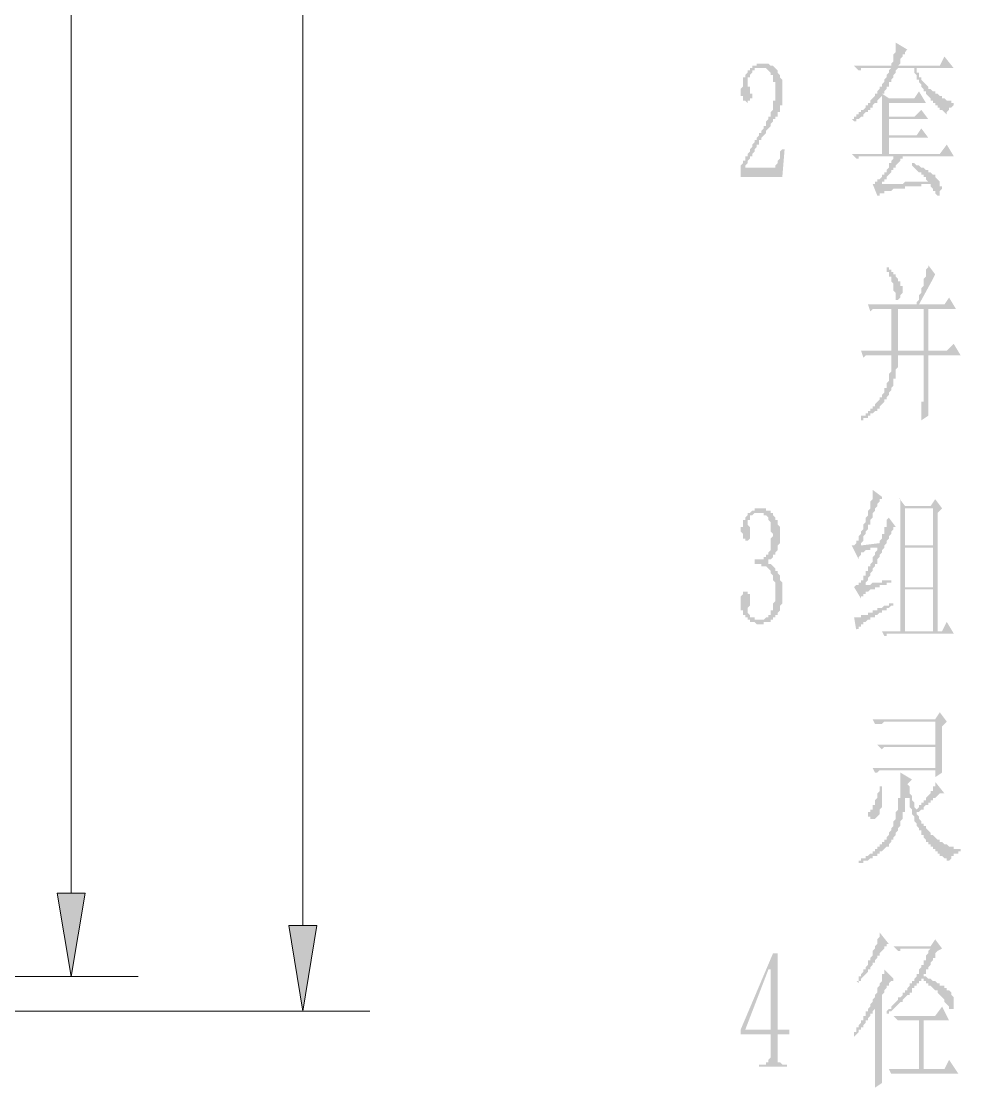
# Model space of a CAD drawing. Header units: millimetres. Extents: x 0 to 275, y 0 to 194.
# Drawn here: x 180.12 to 205.87, y 76.56 to 105.78 of the extents above; entities that cross this region are included whole.
import ezdxf

# ---------------------------------------------------------------- set-up
doc = ezdxf.new("R2010")
doc.units = ezdxf.units.MM

msp = doc.modelspace()

# ---------------------------------------------------------------- hatches: boundary and pattern name
h = msp.add_hatch(color=0)
h.dxf.hatch_style = 2
h.paths.add_polyline_path([(202.946, 104.563333), (203.073, 104.436333), (203.1365, 104.436333), (203.1365, 104.499833), (203.2, 104.499833), (203.2635, 104.499833), (203.327, 104.499833), (203.962, 104.499833), (203.8985, 104.436333), (203.8985, 104.372833), (203.835, 104.309333), (203.835, 104.245833), (203.7715, 104.182333), (203.7715, 104.118833), (203.708, 104.055333), (203.708, 103.991833), (203.6445, 103.991833), (203.6445, 103.928333), (203.581, 103.864833), (203.581, 103.801333), (203.5175, 103.801333), (203.5175, 103.737833), (203.454, 103.674333), (203.3905, 103.610833), (203.3905, 103.547333), (203.327, 103.547333), (203.327, 103.483833), (203.2635, 103.483833), (203.2635, 103.420333), (203.2, 103.356833), (203.1365, 103.356833), (203.1365, 103.293333), (203.073, 103.293333), (203.073, 103.229833), (203.0095, 103.229833), (203.0095, 103.166333), (202.946, 103.166333), (202.946, 103.102833), (202.8825, 103.102833), (202.946, 103.039333), (203.0095, 103.039333), (203.0095, 103.102833), (203.073, 103.102833), (203.1365, 103.166333), (203.2, 103.166333), (203.2, 103.229833), (203.2635, 103.293333), (203.327, 103.293333), (203.327, 103.356833), (203.3905, 103.356833), (203.3905, 103.420333), (203.454, 103.420333), (203.454, 103.483833), (203.5175, 103.547333), (203.581, 103.547333), (203.581, 103.610833), (203.6445, 103.674333), (203.708, 103.737833), (203.708, 102.150333), (202.8825, 102.150333), (203.0095, 102.023333), (203.073, 102.023333), (203.073, 102.086833), (203.1365, 102.086833), (203.2, 102.086833), (203.2635, 102.086833), (204.0255, 102.086833), (204.0255, 102.023333), (203.962, 101.959833), (203.962, 101.896333), (203.8985, 101.896333), (203.8985, 101.832833), (203.8985, 101.769333), (203.835, 101.705833), (203.835, 101.642333), (203.7715, 101.642333), (203.7715, 101.578833), (203.708, 101.578833), (203.708, 101.515333), (203.6445, 101.451833), (203.581, 101.451833), (203.581, 101.388333), (203.5175, 101.388333), (203.5175, 101.324833), (203.454, 101.324833), (203.581, 101.007333), (203.6445, 101.007333), (203.6445, 101.070833), (203.708, 101.070833), (203.7715, 101.070833), (203.7715, 101.134333), (203.835, 101.134333), (203.8985, 101.134333), (203.962, 101.134333), (204.0255, 101.197833), (204.089, 101.197833), (204.1525, 101.197833), (204.216, 101.197833), (204.2795, 101.197833), (204.343, 101.197833), (204.343, 101.261333), (204.4065, 101.261333), (204.47, 101.261333), (204.5335, 101.261333), (204.597, 101.261333), (204.6605, 101.261333), (204.724, 101.261333), (204.7875, 101.261333), (204.7875, 101.324833), (204.851, 101.324833), (204.9145, 101.324833), (204.978, 101.324833), (205.0415, 101.324833), (205.0415, 101.261333), (205.105, 101.197833), (205.105, 101.134333), (205.1685, 101.134333), (205.1685, 101.070833), (205.232, 101.007333), (205.2955, 101.007333), (205.2955, 101.070833), (205.2955, 101.134333), (205.359, 101.197833), (205.359, 101.261333), (205.2955, 101.261333), (205.2955, 101.324833), (205.2955, 101.388333), (205.232, 101.451833), (205.1685, 101.515333), (205.1685, 101.578833), (205.105, 101.578833), (205.0415, 101.642333), (204.978, 101.642333), (204.978, 101.705833), (204.9145, 101.705833), (204.851, 101.769333), (204.7875, 101.769333), (204.724, 101.832833), (204.6605, 101.832833), (204.597, 101.896333), (204.5335, 101.896333), (204.5335, 101.832833), (204.597, 101.769333), (204.6605, 101.705833), (204.724, 101.642333), (204.7875, 101.642333), (204.7875, 101.578833), (204.851, 101.578833), (204.851, 101.515333), (204.9145, 101.515333), (204.9145, 101.451833), (204.978, 101.388333), (204.9145, 101.388333), (204.851, 101.388333), (204.7875, 101.388333), (204.724, 101.388333), (204.6605, 101.388333), (204.597, 101.388333), (204.5335, 101.388333), (204.47, 101.388333), (204.4065, 101.388333), (204.343, 101.388333), (204.2795, 101.324833), (204.216, 101.324833), (204.1525, 101.324833), (204.089, 101.324833), (204.0255, 101.324833), (203.962, 101.324833), (203.8985, 101.324833), (203.835, 101.324833), (203.7715, 101.324833), (203.708, 101.324833), (203.708, 101.388333), (203.7715, 101.388333), (203.7715, 101.451833), (203.835, 101.451833), (203.835, 101.515333), (203.8985, 101.578833), (203.962, 101.642333), (203.962, 101.705833), (204.0255, 101.705833), (204.0255, 101.769333), (204.089, 101.769333), (204.089, 101.832833), (204.1525, 101.896333), (204.216, 101.959833), (204.216, 102.023333), (204.2795, 102.023333), (204.2795, 102.086833), (204.343, 102.086833), (205.6765, 102.086833), (205.486, 102.404333), (205.2955, 102.150333), (203.8985, 102.150333), (203.8985, 102.594833), (204.978, 102.594833), (204.7875, 102.848833), (204.6605, 102.658333), (203.8985, 102.658333), (203.8985, 103.102833), (204.978, 103.102833), (204.7875, 103.356833), (204.597, 103.166333), (203.8985, 103.166333), (203.8985, 103.547333), (204.9145, 103.547333), (204.724, 103.864833), (204.597, 103.674333), (203.8985, 103.674333), (203.708, 103.801333), (203.7715, 103.801333), (203.7715, 103.864833), (203.835, 103.928333), (203.835, 103.991833), (203.8985, 103.991833), (203.8985, 104.055333), (203.8985, 104.118833), (203.962, 104.118833), (203.962, 104.182333), (204.0255, 104.245833), (204.0255, 104.309333), (204.089, 104.372833), (204.089, 104.436333), (204.1525, 104.499833), (204.597, 104.499833), (204.597, 104.436333), (204.597, 104.372833), (204.6605, 104.309333), (204.6605, 104.245833), (204.6605, 104.182333), (204.724, 104.182333), (204.724, 104.118833), (204.7875, 104.055333), (204.7875, 103.991833), (204.851, 103.928333), (204.851, 103.864833), (204.9145, 103.864833), (204.9145, 103.801333), (204.978, 103.737833), (205.0415, 103.674333), (205.0415, 103.610833), (205.105, 103.610833), (205.105, 103.547333), (205.1685, 103.547333), (205.1685, 103.483833), (205.232, 103.483833), (205.232, 103.420333), (205.2955, 103.420333), (205.2955, 103.356833), (205.359, 103.356833), (205.4225, 103.293333), (205.486, 103.229833), (205.486, 103.293333), (205.5495, 103.356833), (205.5495, 103.420333), (205.613, 103.420333), (205.6765, 103.483833), (205.6765, 103.547333), (205.613, 103.547333), (205.613, 103.610833), (205.5495, 103.610833), (205.486, 103.610833), (205.4225, 103.674333), (205.359, 103.674333), (205.359, 103.737833), (205.2955, 103.737833), (205.232, 103.801333), (205.1685, 103.801333), (205.1685, 103.864833), (205.105, 103.864833), (205.0415, 103.928333), (204.978, 103.928333), (204.978, 103.991833), (204.9145, 104.055333), (204.851, 104.118833), (204.7875, 104.182333), (204.7875, 104.245833), (204.724, 104.245833), (204.724, 104.309333), (204.724, 104.372833), (204.6605, 104.372833), (204.6605, 104.436333), (204.6605, 104.499833), (205.6765, 104.499833), (205.4225, 104.817333), (205.2955, 104.563333), (204.1525, 104.563333), (204.216, 104.626833), (204.216, 104.690333), (204.216, 104.753833), (204.2795, 104.817333), (204.2795, 104.880833), (204.343, 104.880833), (204.343, 104.944333), (204.4065, 105.007833), (204.089, 105.198333), (204.089, 105.134833), (204.089, 105.071333), (204.089, 105.007833), (204.089, 104.944333), (204.0255, 104.880833), (204.0255, 104.817333), (204.0255, 104.753833), (204.0255, 104.690333), (203.962, 104.626833), (203.962, 104.563333)])
h = msp.add_hatch(color=0)
h.dxf.hatch_style = 2
h.paths.add_polyline_path([(200.787, 103.864833), (200.787, 103.928333), (200.787, 103.991833), (200.787, 104.055333), (200.787, 104.118833), (200.7235, 104.118833), (200.7235, 104.182333), (200.7235, 104.245833), (200.7235, 104.309333), (200.66, 104.309333), (200.66, 104.372833), (200.5965, 104.436333), (200.533, 104.499833), (200.4695, 104.499833), (200.406, 104.499833), (200.3425, 104.499833), (200.279, 104.499833), (200.2155, 104.499833), (200.2155, 104.436333), (200.152, 104.436333), (200.152, 104.372833), (200.0885, 104.309333), (200.0885, 104.245833), (200.025, 104.245833), (200.025, 104.182333), (200.025, 104.118833), (200.025, 104.055333), (200.025, 103.991833), (200.0885, 103.991833), (200.0885, 103.928333), (200.0885, 103.864833), (200.0885, 103.801333), (200.152, 103.801333), (200.152, 103.737833), (200.152, 103.674333), (200.0885, 103.674333), (200.0885, 103.610833), (200.025, 103.610833), (200.025, 103.547333), (199.9615, 103.610833), (199.898, 103.610833), (199.898, 103.674333), (199.898, 103.737833), (199.8345, 103.737833), (199.8345, 103.801333), (199.8345, 103.864833), (199.8345, 103.928333), (199.898, 103.991833), (199.898, 104.055333), (199.898, 104.118833), (199.898, 104.182333), (199.898, 104.245833), (199.9615, 104.245833), (199.9615, 104.309333), (200.025, 104.372833), (200.025, 104.436333), (200.0885, 104.436333), (200.0885, 104.499833), (200.152, 104.499833), (200.152, 104.563333), (200.2155, 104.563333), (200.279, 104.563333), (200.279, 104.626833), (200.3425, 104.626833), (200.406, 104.626833), (200.4695, 104.626833), (200.533, 104.626833), (200.5965, 104.626833), (200.66, 104.563333), (200.7235, 104.563333), (200.787, 104.499833), (200.8505, 104.436333), (200.8505, 104.372833), (200.914, 104.309333), (200.914, 104.245833), (200.9775, 104.182333), (200.9775, 104.118833), (200.9775, 104.055333), (200.9775, 103.991833), (200.9775, 103.928333), (200.9775, 103.864833), (200.9775, 103.801333), (200.9775, 103.737833), (200.9775, 103.674333), (200.9775, 103.610833), (200.9775, 103.547333), (200.9775, 103.483833), (200.914, 103.483833), (200.914, 103.420333), (200.914, 103.356833), (200.914, 103.293333), (200.8505, 103.293333), (200.8505, 103.229833), (200.8505, 103.166333), (200.787, 103.166333), (200.787, 103.102833), (200.7235, 103.102833), (200.7235, 103.039333), (200.66, 102.975833), (200.66, 102.912333), (200.5965, 102.848833), (200.533, 102.785333), (200.533, 102.721833), (200.4695, 102.658333), (200.406, 102.594833), (200.406, 102.531333), (200.3425, 102.531333), (200.3425, 102.467833), (200.3425, 102.404333), (200.279, 102.404333), (200.279, 102.340833), (200.2155, 102.277333), (200.2155, 102.213833), (200.152, 102.150333), (200.152, 102.086833), (200.0885, 102.086833), (200.0885, 102.023333), (200.025, 101.959833), (200.025, 101.896333), (199.9615, 101.832833), (199.9615, 101.769333), (200.66, 101.769333), (200.7235, 101.769333), (200.787, 101.769333), (200.787, 101.832833), (200.8505, 101.896333), (200.8505, 101.959833), (200.914, 102.023333), (200.914, 102.086833), (200.914, 102.150333), (200.914, 102.213833), (200.9775, 102.277333), (201.041, 102.277333), (200.9775, 101.515333), (199.8345, 101.515333), (199.8345, 101.769333), (199.8345, 101.832833), (199.898, 101.896333), (199.898, 101.959833), (199.9615, 101.959833), (199.9615, 102.023333), (199.9615, 102.086833), (200.025, 102.086833), (200.025, 102.150333), (200.0885, 102.213833), (200.0885, 102.277333), (200.152, 102.340833), (200.152, 102.404333), (200.2155, 102.467833), (200.2155, 102.531333), (200.279, 102.531333), (200.279, 102.594833), (200.3425, 102.658333), (200.3425, 102.721833), (200.406, 102.721833), (200.406, 102.785333), (200.4695, 102.848833), (200.4695, 102.912333), (200.533, 102.912333), (200.533, 102.975833), (200.533, 103.039333), (200.5965, 103.102833), (200.5965, 103.166333), (200.66, 103.166333), (200.66, 103.229833), (200.66, 103.293333), (200.7235, 103.356833), (200.7235, 103.420333), (200.7235, 103.483833), (200.7235, 103.547333), (200.7235, 103.610833), (200.787, 103.610833), (200.787, 103.674333), (200.787, 103.737833), (200.787, 103.801333)])
h = msp.add_hatch(color=0)
h.paths.add_polyline_path([(204.1525, 97.895833), (204.851, 97.895833), (204.851, 96.752833), (204.1525, 96.752833)])
h.paths.add_polyline_path([(203.835, 98.975333), (203.835, 98.911833), (203.8985, 98.911833), (203.8985, 98.848333), (203.8985, 98.784833), (203.962, 98.784833), (203.962, 98.721333), (203.962, 98.657833), (204.0255, 98.594333), (204.0255, 98.530833), (204.0255, 98.467333), (204.0255, 98.403833), (204.089, 98.340333), (204.089, 98.276833), (204.089, 98.213333), (204.089, 98.149833), (204.1525, 98.149833), (204.216, 98.213333), (204.216, 98.276833), (204.2795, 98.340333), (204.2795, 98.403833), (204.2795, 98.467333), (204.2795, 98.530833), (204.216, 98.530833), (204.216, 98.594333), (204.216, 98.657833), (204.1525, 98.657833), (204.1525, 98.721333), (204.089, 98.784833), (204.089, 98.848333), (204.0255, 98.848333), (204.0255, 98.911833), (203.962, 98.911833), (203.962, 98.975333), (203.8985, 98.975333), (203.8985, 99.038833), (203.835, 99.038833)])
h.paths.add_polyline_path([(203.962, 96.752833), (203.1365, 96.752833), (203.2, 96.562333), (203.2635, 96.625833), (203.327, 96.625833), (203.3905, 96.625833), (203.454, 96.625833), (203.962, 96.625833), (203.962, 96.562333), (203.962, 96.498833), (203.962, 96.435333), (203.962, 96.371833), (203.962, 96.308333), (203.962, 96.244833), (203.962, 96.181333), (203.8985, 96.117833), (203.8985, 96.054333), (203.8985, 95.990833), (203.8985, 95.927333), (203.835, 95.863833), (203.835, 95.800333), (203.835, 95.736833), (203.7715, 95.736833), (203.7715, 95.673333), (203.7715, 95.609833), (203.708, 95.546333), (203.708, 95.482833), (203.6445, 95.482833), (203.6445, 95.419333), (203.581, 95.355833), (203.5175, 95.292333), (203.5175, 95.228833), (203.454, 95.228833), (203.454, 95.165333), (203.3905, 95.165333), (203.3905, 95.101833), (203.327, 95.101833), (203.327, 95.038333), (203.2635, 95.038333), (203.2635, 94.974833), (203.2, 94.974833), (203.1365, 94.974833), (203.1365, 94.911333), (203.1365, 94.847833), (203.2, 94.847833), (203.2, 94.911333), (203.2635, 94.911333), (203.327, 94.911333), (203.327, 94.974833), (203.3905, 94.974833), (203.3905, 95.038333), (203.454, 95.038333), (203.5175, 95.101833), (203.581, 95.101833), (203.581, 95.165333), (203.6445, 95.165333), (203.6445, 95.228833), (203.708, 95.292333), (203.7715, 95.355833), (203.7715, 95.419333), (203.835, 95.419333), (203.835, 95.482833), (203.8985, 95.546333), (203.8985, 95.609833), (203.962, 95.673333), (203.962, 95.736833), (204.0255, 95.800333), (204.0255, 95.863833), (204.0255, 95.927333), (204.0255, 95.990833), (204.089, 95.990833), (204.089, 96.054333), (204.089, 96.117833), (204.089, 96.181333), (204.089, 96.244833), (204.1525, 96.308333), (204.1525, 96.371833), (204.1525, 96.435333), (204.1525, 96.498833), (204.1525, 96.562333), (204.1525, 96.625833), (204.851, 96.625833), (204.851, 96.562333), (204.851, 96.498833), (204.851, 96.435333), (204.851, 96.371833), (204.851, 96.308333), (204.851, 96.244833), (204.851, 96.181333), (204.851, 96.117833), (204.851, 96.054333), (204.851, 95.990833), (204.851, 95.927333), (204.851, 95.863833), (204.851, 95.800333), (204.851, 95.736833), (204.851, 95.673333), (204.851, 95.609833), (204.851, 95.546333), (204.851, 95.482833), (204.851, 95.419333), (204.851, 95.355833), (204.7875, 95.355833), (204.7875, 95.292333), (204.7875, 95.228833), (204.7875, 95.165333), (204.7875, 95.101833), (204.7875, 95.038333), (204.7875, 94.974833), (204.7875, 94.911333), (204.7875, 94.847833), (204.978, 94.974833), (204.978, 95.038333), (204.978, 95.101833), (204.978, 95.165333), (204.978, 95.228833), (204.978, 95.292333), (204.978, 95.355833), (204.978, 95.419333), (204.978, 95.482833), (204.978, 95.546333), (204.978, 95.609833), (204.978, 95.673333), (204.978, 95.736833), (204.978, 95.800333), (204.978, 95.863833), (204.978, 95.927333), (204.978, 95.990833), (204.978, 96.054333), (204.978, 96.117833), (204.978, 96.181333), (204.978, 96.244833), (204.978, 96.308333), (204.978, 96.371833), (204.978, 96.435333), (204.978, 96.498833), (204.978, 96.562333), (204.978, 96.625833), (205.867, 96.625833), (205.6765, 96.943333), (205.486, 96.752833), (204.978, 96.752833), (204.978, 97.895833), (205.74, 97.895833), (205.5495, 98.213333), (205.4225, 98.022833), (204.724, 98.022833), (205.105, 98.721333), (205.1685, 98.848333), (204.978, 99.102333), (204.978, 99.038833), (204.9145, 98.975333), (204.9145, 98.911833), (204.9145, 98.848333), (204.9145, 98.784833), (204.851, 98.721333), (204.851, 98.657833), (204.851, 98.594333), (204.851, 98.530833), (204.7875, 98.467333), (204.7875, 98.403833), (204.7875, 98.340333), (204.724, 98.276833), (204.724, 98.213333), (204.724, 98.149833), (204.6605, 98.086333), (204.6605, 98.022833), (203.327, 98.022833), (203.3905, 97.832333), (203.454, 97.895833), (203.5175, 97.895833), (203.581, 97.895833), (203.6445, 97.895833), (203.962, 97.895833)])
h = msp.add_hatch(color=0)
h.paths.add_polyline_path([(203.2, 90.339333), (203.2635, 90.339333), (203.2635, 90.402833), (203.327, 90.466333), (203.327, 90.529833), (203.3905, 90.593333), (203.3905, 90.656833), (203.454, 90.720333), (203.454, 90.783833), (203.5175, 90.847333), (203.5175, 90.910833), (203.581, 90.910833), (203.581, 90.974333), (203.581, 91.037833), (203.6445, 91.101333), (203.6445, 91.164833), (203.708, 91.228333), (203.708, 91.291833), (203.7715, 91.355333), (203.7715, 91.418833), (203.835, 91.482333), (203.835, 91.545833), (203.8985, 91.609333), (203.8985, 91.672833), (203.962, 91.736333), (203.962, 91.799833), (204.0255, 91.863333), (204.0255, 91.926833), (204.089, 91.926833), (203.8985, 92.180833), (203.835, 92.117333), (203.835, 92.053833), (203.835, 91.990333), (203.835, 91.926833), (203.7715, 91.926833), (203.7715, 91.863333), (203.7715, 91.799833), (203.7715, 91.736333), (203.708, 91.736333), (203.708, 91.672833), (203.708, 91.609333), (203.6445, 91.545833), (203.6445, 91.482333), (203.1365, 91.418833), (203.1365, 91.482333), (203.2, 91.545833), (203.2, 91.609333), (203.2, 91.672833), (203.2635, 91.736333), (203.2635, 91.799833), (203.327, 91.863333), (203.327, 91.926833), (203.327, 91.990333), (203.3905, 91.990333), (203.3905, 92.053833), (203.3905, 92.117333), (203.454, 92.180833), (203.454, 92.244333), (203.454, 92.307833), (203.5175, 92.371333), (203.5175, 92.434833), (203.581, 92.498333), (203.581, 92.561833), (203.6445, 92.625333), (203.6445, 92.688833), (203.708, 92.688833), (203.708, 92.752333), (203.454, 92.942833), (203.454, 92.879333), (203.454, 92.815833), (203.454, 92.752333), (203.454, 92.688833), (203.3905, 92.625333), (203.3905, 92.561833), (203.3905, 92.498333), (203.3905, 92.434833), (203.327, 92.371333), (203.327, 92.307833), (203.327, 92.244333), (203.2635, 92.180833), (203.2635, 92.117333), (203.2635, 92.053833), (203.2, 91.990333), (203.2, 91.926833), (203.2, 91.863333), (203.1365, 91.799833), (203.1365, 91.736333), (203.073, 91.672833), (203.073, 91.609333), (203.073, 91.545833), (203.0095, 91.545833), (203.0095, 91.482333), (202.946, 91.418833), (202.8825, 91.418833), (203.073, 91.037833), (203.073, 91.101333), (203.1365, 91.164833), (203.1365, 91.228333), (203.2, 91.228333), (203.2635, 91.291833), (203.327, 91.291833), (203.3905, 91.291833), (203.3905, 91.355333), (203.454, 91.355333), (203.5175, 91.355333), (203.581, 91.355333), (203.6445, 91.418833), (203.581, 91.355333), (203.581, 91.291833), (203.5175, 91.228333), (203.5175, 91.164833), (203.454, 91.101333), (203.454, 91.037833), (203.454, 90.974333), (203.3905, 90.910833), (203.3905, 90.847333), (203.327, 90.847333), (203.327, 90.783833), (203.327, 90.720333), (203.2635, 90.720333), (203.2635, 90.656833), (203.2635, 90.593333), (203.2, 90.593333), (203.2, 90.529833), (203.2, 90.466333), (203.1365, 90.466333), (203.1365, 90.402833), (203.073, 90.402833), (203.073, 90.339333), (203.0095, 90.339333), (202.946, 90.275833), (203.1365, 89.958333), (203.1365, 90.021833), (203.2, 90.021833), (203.2, 90.085333), (203.2635, 90.085333), (203.2635, 90.148833), (203.327, 90.148833), (203.3905, 90.212333), (203.454, 90.212333), (203.5175, 90.212333), (203.5175, 90.275833), (203.581, 90.275833), (203.6445, 90.275833), (203.6445, 90.339333), (203.708, 90.339333), (203.7715, 90.339333), (203.835, 90.339333), (203.835, 90.402833), (203.8985, 90.402833), (203.962, 90.402833), (203.962, 90.529833), (203.962, 90.466333), (203.8985, 90.466333), (203.835, 90.466333), (203.7715, 90.466333), (203.708, 90.466333), (203.708, 90.402833), (203.6445, 90.402833), (203.581, 90.402833), (203.5175, 90.402833), (203.454, 90.402833), (203.3905, 90.339333), (203.327, 90.339333), (203.2635, 90.339333)])
h.paths.add_polyline_path([(202.946, 89.450333), (203.0095, 89.069333), (203.0095, 89.132833), (203.073, 89.132833), (203.073, 89.196333), (203.1365, 89.196333), (203.1365, 89.259833), (203.2, 89.259833), (203.2, 89.323333), (203.2635, 89.323333), (203.327, 89.386833), (203.3905, 89.386833), (203.3905, 89.450333), (203.454, 89.450333), (203.5175, 89.450333), (203.5175, 89.513833), (203.581, 89.513833), (203.6445, 89.577333), (203.708, 89.577333), (203.708, 89.640833), (203.7715, 89.640833), (203.835, 89.640833), (203.835, 89.704333), (203.8985, 89.704333), (203.962, 89.767833), (204.0255, 89.767833), (204.0255, 89.831333), (203.962, 89.831333), (203.8985, 89.831333), (203.8985, 89.767833), (203.835, 89.767833), (203.7715, 89.767833), (203.708, 89.704333), (203.6445, 89.704333), (203.581, 89.704333), (203.581, 89.640833), (203.5175, 89.640833), (203.454, 89.640833), (203.454, 89.577333), (203.3905, 89.577333), (203.327, 89.577333), (203.327, 89.513833), (203.2635, 89.513833), (203.2, 89.513833), (203.1365, 89.513833), (203.1365, 89.450333), (203.073, 89.450333), (203.0095, 89.450333)])
h.paths.add_polyline_path([(204.343, 92.434833), (205.105, 92.434833), (205.105, 91.418833), (204.343, 91.418833)])
h.paths.add_polyline_path([(204.343, 91.355333), (205.105, 91.355333), (205.105, 90.275833), (204.343, 90.275833)])
h.paths.add_polyline_path([(204.343, 90.212333), (205.105, 90.212333), (205.105, 89.069333), (204.343, 89.069333)])
h.paths.add_polyline_path([(204.216, 91.609333), (204.216, 89.069333), (203.708, 89.069333), (203.7715, 88.942333), (203.835, 88.942333), (203.835, 89.005833), (203.8985, 89.005833), (203.962, 89.005833), (204.0255, 89.005833), (205.6765, 89.005833), (205.486, 89.323333), (205.359, 89.069333), (205.232, 89.069333), (205.232, 92.307833), (205.359, 92.434833), (205.1685, 92.688833), (205.0415, 92.498333), (204.343, 92.498333), (204.1525, 92.752333), (204.216, 92.688833), (204.216, 92.625333), (204.216, 92.561833), (204.216, 92.498333), (204.216, 92.434833), (204.216, 92.371333), (204.216, 92.307833), (204.216, 92.244333), (204.216, 92.180833), (204.216, 92.117333), (204.216, 92.053833), (204.216, 91.990333), (204.216, 91.926833), (204.216, 91.863333), (204.216, 91.799833), (204.216, 91.736333), (204.216, 91.672833)])
h = msp.add_hatch(color=0)
h.dxf.hatch_style = 2
h.paths.add_polyline_path([(200.9775, 90.148833), (200.9775, 90.085333), (200.9775, 90.021833), (200.9775, 89.958333), (200.9775, 89.894833), (200.9775, 89.831333), (200.914, 89.767833), (200.914, 89.704333), (200.914, 89.640833), (200.8505, 89.577333), (200.8505, 89.513833), (200.787, 89.513833), (200.787, 89.450333), (200.7235, 89.450333), (200.7235, 89.386833), (200.66, 89.386833), (200.66, 89.323333), (200.5965, 89.323333), (200.533, 89.323333), (200.4695, 89.323333), (200.4695, 89.259833), (200.406, 89.259833), (200.3425, 89.259833), (200.279, 89.259833), (200.2155, 89.323333), (200.152, 89.323333), (200.0885, 89.323333), (200.0885, 89.386833), (200.025, 89.386833), (200.025, 89.450333), (199.9615, 89.450333), (199.9615, 89.513833), (199.898, 89.513833), (199.898, 89.577333), (199.898, 89.640833), (199.8345, 89.640833), (199.8345, 89.704333), (199.8345, 89.767833), (199.8345, 89.831333), (199.8345, 89.894833), (199.8345, 89.958333), (199.8345, 90.021833), (199.898, 90.085333), (199.898, 90.148833), (199.9615, 90.148833), (200.025, 90.148833), (200.025, 90.085333), (200.0885, 90.085333), (200.0885, 90.021833), (200.0885, 89.958333), (200.0885, 89.894833), (200.0885, 89.831333), (200.0885, 89.767833), (200.025, 89.704333), (200.025, 89.640833), (200.025, 89.577333), (200.0885, 89.513833), (200.0885, 89.450333), (200.152, 89.450333), (200.2155, 89.450333), (200.2155, 89.386833), (200.279, 89.386833), (200.3425, 89.386833), (200.406, 89.386833), (200.4695, 89.386833), (200.533, 89.450333), (200.5965, 89.450333), (200.5965, 89.513833), (200.66, 89.513833), (200.66, 89.577333), (200.66, 89.640833), (200.7235, 89.640833), (200.7235, 89.704333), (200.7235, 89.767833), (200.7235, 89.831333), (200.787, 89.894833), (200.787, 89.958333), (200.787, 90.021833), (200.787, 90.085333), (200.787, 90.148833), (200.787, 90.212333), (200.787, 90.275833), (200.787, 90.339333), (200.787, 90.402833), (200.7235, 90.466333), (200.7235, 90.529833), (200.7235, 90.593333), (200.66, 90.656833), (200.66, 90.720333), (200.5965, 90.783833), (200.533, 90.847333), (200.4695, 90.847333), (200.406, 90.847333), (200.406, 90.910833), (200.3425, 90.910833), (200.279, 90.910833), (200.2155, 90.910833), (200.2155, 91.037833), (200.279, 91.037833), (200.3425, 91.037833), (200.406, 91.037833), (200.4695, 91.037833), (200.4695, 91.101333), (200.533, 91.101333), (200.533, 91.164833), (200.5965, 91.164833), (200.5965, 91.228333), (200.66, 91.291833), (200.66, 91.355333), (200.66, 91.418833), (200.66, 91.482333), (200.66, 91.545833), (200.66, 91.609333), (200.7235, 91.672833), (200.7235, 91.736333), (200.66, 91.799833), (200.66, 91.863333), (200.66, 91.926833), (200.66, 91.990333), (200.66, 92.053833), (200.5965, 92.117333), (200.5965, 92.180833), (200.533, 92.244333), (200.4695, 92.244333), (200.4695, 92.307833), (200.406, 92.307833), (200.3425, 92.307833), (200.279, 92.307833), (200.2155, 92.307833), (200.152, 92.244333), (200.0885, 92.244333), (200.0885, 92.180833), (200.0885, 92.117333), (200.025, 92.117333), (200.025, 92.053833), (200.025, 91.990333), (200.0885, 91.926833), (200.0885, 91.863333), (200.0885, 91.799833), (200.0885, 91.736333), (200.0885, 91.672833), (200.0885, 91.609333), (200.025, 91.545833), (199.9615, 91.545833), (199.9615, 91.609333), (199.898, 91.609333), (199.898, 91.672833), (199.898, 91.736333), (199.8345, 91.799833), (199.8345, 91.863333), (199.8345, 91.926833), (199.898, 91.926833), (199.898, 91.990333), (199.898, 92.053833), (199.898, 92.117333), (199.9615, 92.117333), (199.9615, 92.180833), (200.025, 92.244333), (200.025, 92.307833), (200.0885, 92.307833), (200.152, 92.371333), (200.2155, 92.371333), (200.2155, 92.434833), (200.279, 92.434833), (200.3425, 92.434833), (200.406, 92.434833), (200.4695, 92.434833), (200.533, 92.434833), (200.533, 92.371333), (200.5965, 92.371333), (200.66, 92.371333), (200.66, 92.307833), (200.7235, 92.307833), (200.7235, 92.244333), (200.787, 92.180833), (200.787, 92.117333), (200.8505, 92.117333), (200.8505, 92.053833), (200.8505, 91.990333), (200.914, 91.926833), (200.914, 91.863333), (200.914, 91.799833), (200.914, 91.736333), (200.914, 91.672833), (200.914, 91.609333), (200.914, 91.545833), (200.914, 91.482333), (200.8505, 91.418833), (200.8505, 91.355333), (200.8505, 91.291833), (200.787, 91.228333), (200.787, 91.164833), (200.7235, 91.164833), (200.7235, 91.101333), (200.66, 91.037833), (200.5965, 91.037833), (200.5965, 90.974333), (200.533, 90.974333), (200.5965, 90.974333), (200.5965, 90.910833), (200.66, 90.910833), (200.7235, 90.847333), (200.787, 90.783833), (200.787, 90.720333), (200.8505, 90.720333), (200.8505, 90.656833), (200.914, 90.593333), (200.914, 90.529833), (200.914, 90.466333), (200.9775, 90.402833), (200.9775, 90.339333), (200.9775, 90.275833), (200.9775, 90.212333)])
h = msp.add_hatch(color=0)
h.paths.add_polyline_path([(205.359, 85.830833), (205.359, 86.465833), (205.486, 86.592833), (205.2955, 86.846833), (205.1685, 86.656333), (203.454, 86.656333), (203.5175, 86.529333), (203.581, 86.529333), (203.6445, 86.529333), (203.708, 86.529333), (203.7715, 86.592833), (205.1685, 86.592833), (205.1685, 85.957833), (203.581, 85.957833), (203.708, 85.830833), (203.7715, 85.894333), (203.835, 85.894333), (203.8985, 85.894333), (203.962, 85.894333), (205.1685, 85.894333), (205.1685, 85.322833), (203.454, 85.322833), (203.5175, 85.195833), (203.581, 85.195833), (203.6445, 85.259333), (203.708, 85.259333), (203.7715, 85.259333), (205.1685, 85.259333), (205.1685, 85.068833), (205.359, 85.195833), (205.359, 85.259333), (205.359, 85.322833), (205.359, 85.386333), (205.359, 85.449833), (205.359, 85.513333), (205.359, 85.576833), (205.359, 85.640333), (205.359, 85.703833), (205.359, 85.767333)])
h.paths.add_polyline_path([(203.6445, 84.814833), (203.6445, 84.751333), (203.6445, 84.687833), (203.581, 84.624333), (203.581, 84.560833), (203.581, 84.497333), (203.5175, 84.433833), (203.5175, 84.370333), (203.5175, 84.306833), (203.454, 84.306833), (203.454, 84.243333), (203.454, 84.179833), (203.3905, 84.179833), (203.3905, 84.116333), (203.327, 84.116333), (203.327, 84.052833), (203.327, 83.989333), (203.3905, 83.989333), (203.3905, 83.925833), (203.454, 83.925833), (203.5175, 83.925833), (203.581, 83.989333), (203.6445, 84.052833), (203.6445, 84.116333), (203.6445, 84.179833), (203.708, 84.243333), (203.708, 84.306833), (203.708, 84.370333), (203.708, 84.433833), (203.708, 84.497333), (203.708, 84.560833), (203.708, 84.624333), (203.708, 84.687833), (203.708, 84.751333), (203.708, 84.814833)])
h.paths.add_polyline_path([(205.2955, 84.624333), (205.4225, 84.624333), (205.1685, 84.941833), (205.1685, 84.878333), (205.1685, 84.814833), (205.105, 84.814833), (205.105, 84.751333), (205.105, 84.687833), (205.0415, 84.687833), (205.0415, 84.624333), (204.978, 84.560833), (204.9145, 84.497333), (204.9145, 84.433833), (204.851, 84.433833), (204.851, 84.370333), (204.7875, 84.370333), (204.7875, 84.306833), (204.724, 84.306833), (204.724, 84.243333), (204.6605, 84.179833), (204.597, 84.243333), (204.597, 84.306833), (204.597, 84.370333), (204.5335, 84.433833), (204.5335, 84.497333), (204.5335, 84.560833), (204.47, 84.624333), (204.47, 84.687833), (204.47, 84.751333), (204.47, 84.814833), (204.4065, 84.878333), (204.5335, 85.005333), (204.216, 85.195833), (204.216, 85.132333), (204.216, 85.068833), (204.216, 85.005333), (204.216, 84.941833), (204.216, 84.878333), (204.216, 84.814833), (204.216, 84.751333), (204.216, 84.687833), (204.216, 84.624333), (204.216, 84.560833), (204.216, 84.497333), (204.1525, 84.497333), (204.1525, 84.433833), (204.1525, 84.370333), (204.1525, 84.306833), (204.1525, 84.243333), (204.1525, 84.179833), (204.089, 84.116333), (204.089, 84.052833), (204.089, 83.989333), (204.089, 83.925833), (204.0255, 83.862333), (204.0255, 83.798833), (204.0255, 83.735333), (203.962, 83.671833), (203.962, 83.608333), (203.8985, 83.544833), (203.8985, 83.481333), (203.835, 83.417833), (203.835, 83.354333), (203.7715, 83.354333), (203.7715, 83.290833), (203.708, 83.290833), (203.708, 83.227333), (203.6445, 83.227333), (203.6445, 83.163833), (203.581, 83.163833), (203.581, 83.100333), (203.5175, 83.100333), (203.5175, 83.036833), (203.454, 83.036833), (203.454, 82.973333), (203.3905, 82.973333), (203.327, 82.909833), (203.2635, 82.909833), (203.2635, 82.846333), (203.2, 82.846333), (203.1365, 82.846333), (203.1365, 82.782833), (203.073, 82.782833), (203.073, 82.719333), (203.1365, 82.719333), (203.2, 82.719333), (203.2, 82.782833), (203.2635, 82.782833), (203.327, 82.782833), (203.3905, 82.846333), (203.454, 82.846333), (203.454, 82.909833), (203.5175, 82.909833), (203.581, 82.909833), (203.581, 82.973333), (203.6445, 82.973333), (203.6445, 83.036833), (203.708, 83.036833), (203.7715, 83.100333), (203.835, 83.163833), (203.8985, 83.163833), (203.8985, 83.227333), (203.962, 83.290833), (203.962, 83.354333), (204.0255, 83.354333), (204.0255, 83.417833), (204.089, 83.481333), (204.089, 83.544833), (204.1525, 83.608333), (204.1525, 83.671833), (204.216, 83.735333), (204.216, 83.798833), (204.216, 83.862333), (204.2795, 83.925833), (204.2795, 83.989333), (204.2795, 84.052833), (204.2795, 84.116333), (204.343, 84.116333), (204.343, 84.179833), (204.343, 84.243333), (204.343, 84.306833), (204.343, 84.370333), (204.343, 84.433833), (204.343, 84.497333), (204.4065, 84.497333), (204.4065, 84.560833), (204.4065, 84.624333), (204.4065, 84.687833), (204.4065, 84.751333), (204.4065, 84.687833), (204.4065, 84.624333), (204.4065, 84.560833), (204.4065, 84.497333), (204.47, 84.497333), (204.47, 84.433833), (204.47, 84.370333), (204.47, 84.306833), (204.47, 84.243333), (204.5335, 84.179833), (204.5335, 84.116333), (204.5335, 84.052833), (204.597, 83.989333), (204.597, 83.925833), (204.597, 83.862333), (204.6605, 83.798833), (204.6605, 83.735333), (204.724, 83.671833), (204.724, 83.608333), (204.7875, 83.608333), (204.7875, 83.544833), (204.7875, 83.481333), (204.851, 83.481333), (204.851, 83.417833), (204.9145, 83.354333), (204.9145, 83.290833), (204.978, 83.290833), (204.978, 83.227333), (205.0415, 83.227333), (205.0415, 83.163833), (205.105, 83.163833), (205.105, 83.100333), (205.1685, 83.100333), (205.1685, 83.036833), (205.232, 83.036833), (205.232, 82.973333), (205.2955, 82.973333), (205.2955, 82.909833), (205.359, 82.909833), (205.4225, 82.846333), (205.486, 82.846333), (205.486, 82.782833), (205.5495, 82.782833), (205.613, 82.846333), (205.613, 82.909833), (205.6765, 82.909833), (205.6765, 82.973333), (205.74, 82.973333), (205.8035, 82.973333), (205.8035, 83.036833), (205.867, 83.036833), (205.867, 83.100333), (205.8035, 83.100333), (205.74, 83.100333), (205.6765, 83.100333), (205.6765, 83.163833), (205.613, 83.163833), (205.5495, 83.163833), (205.486, 83.227333), (205.4225, 83.227333), (205.359, 83.290833), (205.2955, 83.290833), (205.2955, 83.354333), (205.232, 83.354333), (205.1685, 83.417833), (205.105, 83.481333), (205.0415, 83.481333), (205.0415, 83.544833), (204.978, 83.608333), (204.9145, 83.671833), (204.9145, 83.735333), (204.851, 83.735333), (204.851, 83.798833), (204.7875, 83.798833), (204.7875, 83.862333), (204.724, 83.925833), (204.724, 83.989333), (204.6605, 84.052833), (204.6605, 84.116333), (204.724, 84.116333), (204.7875, 84.179833), (204.851, 84.179833), (204.851, 84.243333), (204.9145, 84.306833), (204.978, 84.306833), (204.978, 84.370333), (205.0415, 84.370333), (205.0415, 84.433833), (205.105, 84.433833), (205.105, 84.497333), (205.1685, 84.497333), (205.232, 84.560833)])
h = msp.add_hatch(color=0)
h.dxf.hatch_style = 2
h.paths.add_polyline_path([(181.102, 81.893833), (181.864, 81.893833), (181.483, 79.607833)])
h = msp.add_hatch(color=0)
h.dxf.hatch_style = 2
h.paths.add_polyline_path([(187.452, 81.004833), (188.214, 81.004833), (187.833, 78.655333)])
h = msp.add_hatch(color=0)
h.paths.add_polyline_path([(203.6445, 80.814333), (203.6445, 80.750833), (203.6445, 80.687333), (203.581, 80.623833), (203.581, 80.560333), (203.581, 80.496833), (203.5175, 80.433333), (203.5175, 80.369833), (203.454, 80.306333), (203.454, 80.242833), (203.454, 80.179333), (203.3905, 80.115833), (203.3905, 80.052333), (203.327, 80.052333), (203.327, 79.988833), (203.327, 79.925333), (203.2635, 79.861833), (203.2635, 79.798333), (203.2, 79.798333), (203.2, 79.734833), (203.1365, 79.671333), (203.1365, 79.607833), (203.073, 79.607833), (203.073, 79.544333), (203.073, 79.480833), (203.0095, 79.480833), (203.073, 79.417333), (203.073, 79.480833), (203.1365, 79.480833), (203.1365, 79.544333), (203.2, 79.607833), (203.2635, 79.671333), (203.327, 79.734833), (203.327, 79.798333), (203.3905, 79.798333), (203.3905, 79.861833), (203.454, 79.925333), (203.454, 79.988833), (203.5175, 79.988833), (203.5175, 80.052333), (203.581, 80.115833), (203.581, 80.179333), (203.6445, 80.179333), (203.6445, 80.242833), (203.708, 80.306333), (203.7715, 80.369833), (203.7715, 80.433333), (203.835, 80.433333), (203.835, 80.496833), (203.8985, 80.496833)])
h.paths.add_polyline_path([(203.5175, 76.559833), (203.708, 76.686833), (203.708, 79.036333), (203.708, 79.099833), (203.7715, 79.163333), (203.7715, 79.226833), (203.835, 79.290333), (203.835, 79.353833), (203.8985, 79.353833), (203.8985, 79.417333), (203.962, 79.480833), (204.0255, 79.480833), (204.0255, 79.544333), (203.7715, 79.798333), (203.7715, 79.734833), (203.7715, 79.671333), (203.708, 79.671333), (203.708, 79.607833), (203.708, 79.544333), (203.708, 79.480833), (203.6445, 79.417333), (203.6445, 79.353833), (203.581, 79.290333), (203.581, 79.226833), (203.581, 79.163333), (203.5175, 79.099833), (203.5175, 79.036333), (203.454, 78.972833), (203.454, 78.909333), (203.3905, 78.845833), (203.3905, 78.782333), (203.327, 78.718833), (203.327, 78.655333), (203.2635, 78.655333), (203.2635, 78.591833), (203.2635, 78.528333), (203.2, 78.528333), (203.2, 78.464833), (203.2, 78.401333), (203.1365, 78.401333), (203.1365, 78.337833), (203.073, 78.274333), (203.073, 78.210833), (203.0095, 78.210833), (203.0095, 78.147333), (203.0095, 78.083833), (202.946, 78.083833), (202.946, 78.020333), (202.946, 77.956833), (203.0095, 78.020333), (203.073, 78.083833), (203.073, 78.147333), (203.1365, 78.147333), (203.1365, 78.210833), (203.2, 78.210833), (203.2, 78.274333), (203.2635, 78.337833), (203.2635, 78.401333), (203.327, 78.401333), (203.327, 78.464833), (203.3905, 78.528333), (203.3905, 78.591833), (203.454, 78.591833), (203.454, 78.655333), (203.5175, 78.718833), (203.5175, 77.258333), (203.5175, 77.194833), (203.5175, 77.131333), (203.5175, 77.067833), (203.5175, 77.004333), (203.5175, 76.940833), (203.5175, 76.877333), (203.5175, 76.813833), (203.5175, 76.750333), (203.5175, 76.686833), (203.5175, 76.623333)])
h.paths.add_polyline_path([(205.232, 80.306333), (205.359, 80.369833), (205.1685, 80.623833), (205.0415, 80.433333), (204.0255, 80.433333), (204.1525, 80.306333), (204.216, 80.306333), (204.216, 80.369833), (204.2795, 80.369833), (204.343, 80.369833), (205.0415, 80.369833), (204.978, 80.306333), (204.978, 80.242833), (204.9145, 80.179333), (204.9145, 80.115833), (204.9145, 80.052333), (204.851, 80.052333), (204.851, 79.988833), (204.851, 79.925333), (204.7875, 79.925333), (204.7875, 79.861833), (204.724, 79.798333), (204.724, 79.734833), (204.724, 79.671333), (204.6605, 79.671333), (204.6605, 79.607833), (204.597, 79.544333), (204.597, 79.480833), (204.5335, 79.480833), (204.5335, 79.417333), (204.47, 79.417333), (204.47, 79.353833), (204.4065, 79.290333), (204.4065, 79.226833), (204.343, 79.226833), (204.343, 79.163333), (204.2795, 79.163333), (204.2795, 79.099833), (204.216, 79.036333), (204.1525, 79.036333), (204.1525, 78.972833), (204.089, 78.909333), (204.0255, 78.845833), (203.962, 78.782333), (203.962, 78.718833), (203.8985, 78.718833), (203.835, 78.655333), (203.835, 78.591833), (203.8985, 78.591833), (203.8985, 78.655333), (203.962, 78.655333), (204.0255, 78.718833), (204.089, 78.782333), (204.1525, 78.845833), (204.216, 78.909333), (204.2795, 78.909333), (204.2795, 78.972833), (204.343, 79.036333), (204.4065, 79.099833), (204.47, 79.099833), (204.47, 79.163333), (204.5335, 79.163333), (204.5335, 79.226833), (204.5335, 79.290333), (204.597, 79.290333), (204.597, 79.353833), (204.6605, 79.353833), (204.6605, 79.417333), (204.724, 79.417333), (204.724, 79.480833), (204.7875, 79.480833), (204.7875, 79.544333), (204.851, 79.544333), (204.851, 79.480833), (204.9145, 79.480833), (204.9145, 79.417333), (204.978, 79.417333), (204.978, 79.353833), (205.0415, 79.353833), (205.105, 79.290333), (205.1685, 79.226833), (205.232, 79.226833), (205.232, 79.163333), (205.2955, 79.099833), (205.359, 79.036333), (205.4225, 78.972833), (205.4225, 78.909333), (205.486, 78.845833), (205.5495, 78.782333), (205.5495, 78.718833), (205.613, 78.718833), (205.6765, 78.718833), (205.6765, 78.782333), (205.6765, 78.845833), (205.6765, 78.909333), (205.6765, 78.972833), (205.6765, 79.036333), (205.613, 79.099833), (205.613, 79.163333), (205.5495, 79.226833), (205.486, 79.226833), (205.486, 79.290333), (205.4225, 79.290333), (205.4225, 79.353833), (205.359, 79.353833), (205.2955, 79.353833), (205.2955, 79.417333), (205.232, 79.417333), (205.1685, 79.480833), (205.105, 79.480833), (205.0415, 79.544333), (204.978, 79.544333), (204.9145, 79.607833), (204.851, 79.607833), (204.851, 79.671333), (204.9145, 79.671333), (204.9145, 79.734833), (204.9145, 79.798333), (204.978, 79.798333), (204.978, 79.861833), (205.0415, 79.925333), (205.0415, 79.988833), (205.105, 80.052333), (205.105, 80.115833), (205.1685, 80.115833), (205.1685, 80.179333), (205.1685, 80.242833)])
h.paths.add_polyline_path([(204.0255, 78.528333), (204.1525, 78.401333), (204.216, 78.401333), (204.2795, 78.401333), (204.343, 78.401333), (204.4065, 78.401333), (204.724, 78.401333), (204.724, 77.067833), (203.8985, 77.067833), (203.962, 76.940833), (204.0255, 76.940833), (204.089, 76.940833), (204.1525, 76.940833), (204.216, 76.940833), (205.8035, 76.940833), (205.5495, 77.321833), (205.4225, 77.067833), (204.851, 77.067833), (204.851, 78.401333), (205.5495, 78.401333), (205.359, 78.782333), (205.1685, 78.528333)])
h = msp.add_hatch(color=0)
h.paths.add_polyline_path([(200.8505, 77.448833), (200.8505, 77.385333), (200.8505, 77.321833), (200.8505, 77.258333), (200.914, 77.258333), (200.9775, 77.194833), (201.1045, 77.194833), (201.1045, 77.131333), (200.3425, 77.131333), (200.3425, 77.194833), (200.4695, 77.194833), (200.533, 77.194833), (200.533, 77.258333), (200.5965, 77.258333), (200.5965, 77.321833), (200.66, 77.385333), (200.66, 77.448833), (200.66, 78.020333), (199.8345, 78.020333), (199.8345, 78.147333), (200.7235, 80.242833), (200.8505, 80.242833), (200.8505, 78.147333), (201.168, 78.147333), (201.168, 78.020333), (200.8505, 78.020333)])
h.paths.add_polyline_path([(200.5965, 79.798333), (199.9615, 78.147333), (200.66, 78.147333), (200.66, 79.798333)])

# ---------------------------------------------------------------- linework, layer by layer
at = {"color": 0, "lineweight": 0}
for points in [[(187.833, 158.855833), (187.833, 81.004833)], [(181.483, 81.893833), (181.483, 157.966833)], [(148.844, 79.607833), (183.3245, 79.607833)], [(150.6855, 78.655333), (189.6745, 78.655333)]]:
    msp.add_lwpolyline(points, dxfattribs=at)
for points in [[(181.102, 81.893833), (181.864, 81.893833), (181.483, 79.607833)], [(187.452, 81.004833), (188.214, 81.004833), (187.833, 78.655333)]]:
    msp.add_lwpolyline(points, close=True, dxfattribs=at)

doc.saveas('drawing.dxf')
